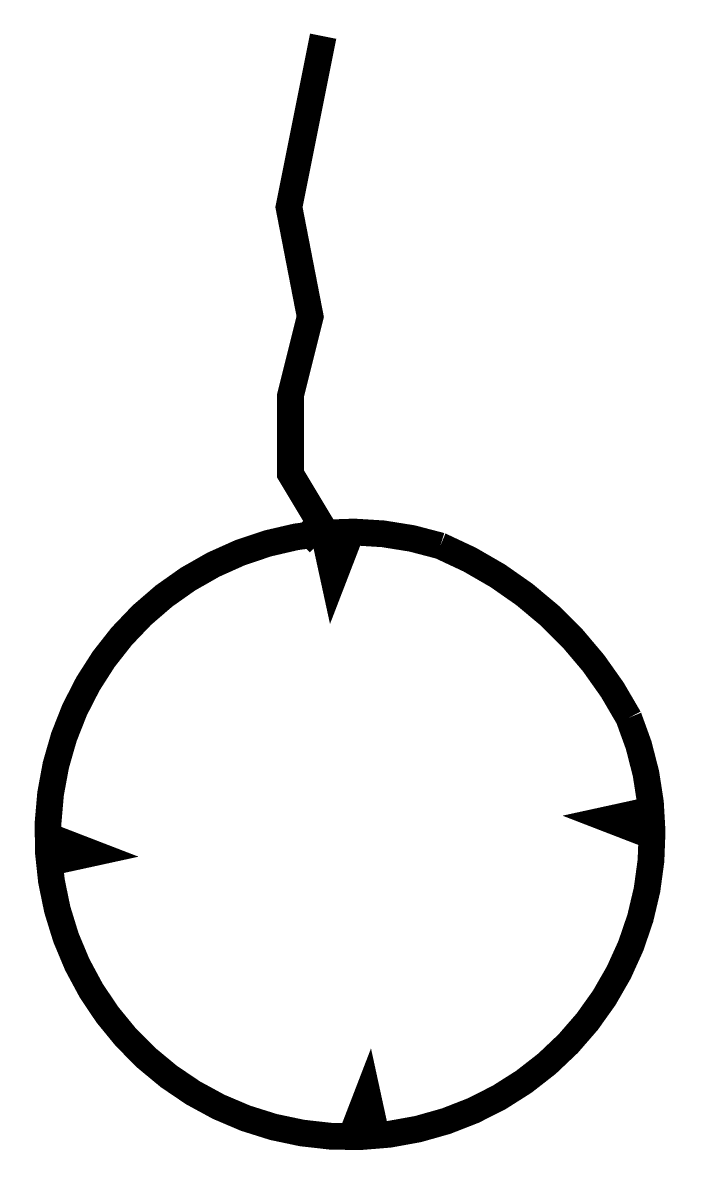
# Model space of a CAD drawing. Extents: x -0.08 to 2.37, y -0.08 to 4.18.
import ezdxf

# ---------------------------------------------------------------- set-up
doc = ezdxf.new("R2010")
doc.units = 0
doc.header["$MEASUREMENT"] = 0
doc.layers.get('0').update_dxf_attribs({"linetype": 'CONTINUOUS'})

msp = doc.modelspace()

# ---------------------------------------------------------------- linework, layer by layer
at = {"const_width": 0.1}
msp.add_lwpolyline([(1.0416, 4.1313), (0.9138, 3.4931), (0.9932, 3.0846), (0.9197, 2.7908), (0.9197, 2.4971), (1.03, 2.3135), (0.9564, 2.2401)], dxfattribs=at)
for points in [[(1.0672, 1.9369, 0.0001, 0.2, 0), (1.0928, 2.2692, 0.2, 0.2, 0)], [(1.9361, 1.2211, 0.0001, 0.2, 0), (2.2684, 1.1956, 0.2, 0.2, 0)], [(0.3515, 1.068, 0.0001, 0.2, 0), (0.0192, 1.0935, 0.2, 0.2, 0)], [(1.2204, 0.3522, 0.0001, 0.2, 0), (1.1949, 0.02, 0.2, 0.2, 0)]]:
    msp.add_lwpolyline(points, format="xyseb")
msp.add_lwpolyline([(1.4794, 2.2286, 4.517192), (2.1837, 1.5864, 0.174118), (1.4794, 2.2286, -0.109054)], format="xyb", dxfattribs=at)

doc.saveas('drawing.dxf')
